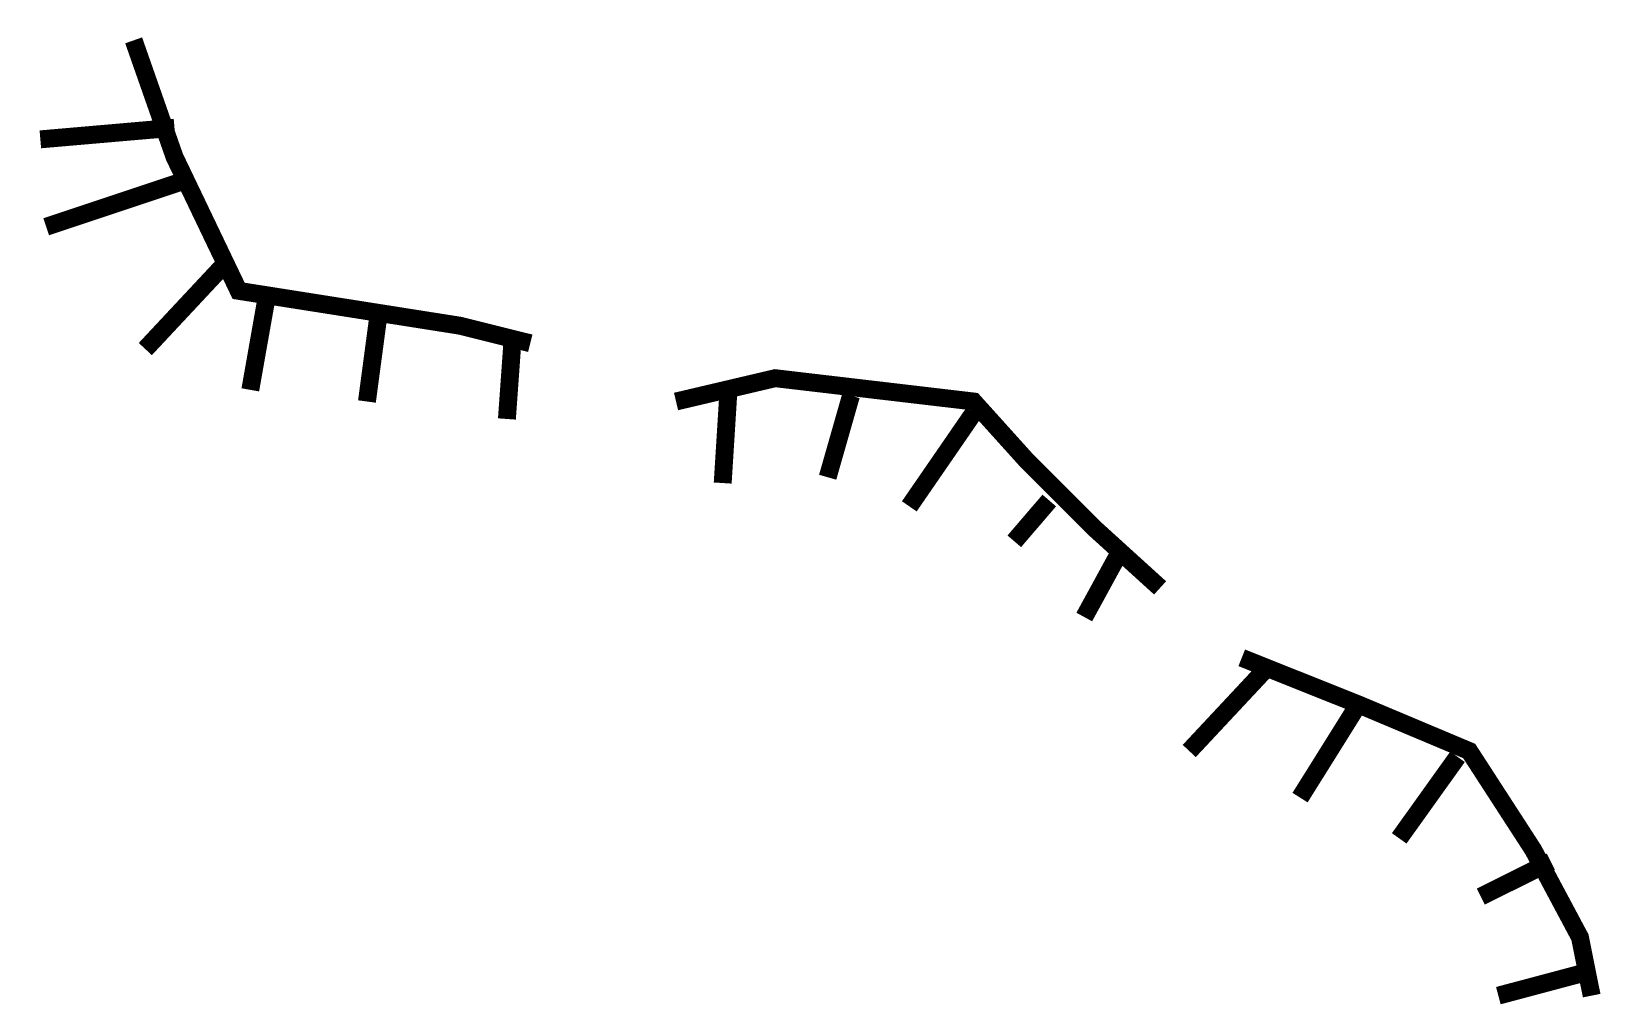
# Model space of a CAD drawing. Extents: x -0.07 to 8.69, y 0.03 to 5.47.
import ezdxf

# ---------------------------------------------------------------- set-up
doc = ezdxf.new("R2010")
doc.units = 0
doc.header["$MEASUREMENT"] = 0
doc.layers.get('0').update_dxf_attribs({"linetype": 'CONTINUOUS'})

msp = doc.modelspace()

# ---------------------------------------------------------------- linework, layer by layer
at = {"const_width": 0.1}
for points in [[(0.4996, 5.4171), (0.7276, 4.7667), (1.0858, 4.0187), (2.3232, 3.8236), (2.714, 3.726)], [(-0.0214, 4.8643), (0.7276, 4.9293)], [(0.0111, 4.3764), (0.7927, 4.6366)], [(0.5647, 3.6935), (1.0206, 4.1813)], [(1.1509, 3.4658), (1.2486, 4.0187)], [(1.8022, 3.4008), (1.8673, 3.8886)], [(2.5837, 3.3032), (2.6163, 3.7585)], [(3.5281, 3.4008), (4.0817, 3.5309), (5.1889, 3.4008), (5.4819, 3.0756), (5.8727, 2.6853), (6.2309, 2.3601)], [(3.7886, 2.9455), (3.8212, 3.4658)], [(4.3747, 2.978), (4.505, 3.4333)], [(4.8306, 2.8154), (5.1889, 3.3357)], [(5.4168, 2.6203), (5.6122, 2.8479)], [(5.8076, 2.1975), (6.003, 2.5552)], [(6.6868, 1.9698), (7.3381, 1.7097), (7.9568, 1.4495), (8.315, 0.8966), (8.5755, 0.4088), (8.6407, 0.0836)], [(6.3937, 1.4495), (6.8496, 1.9373)], [(7.0125, 1.1893), (7.3381, 1.7097)], [(7.566, 0.9617), (7.8917, 1.417)], [(8.0219, 0.6364), (8.4127, 0.8316)], [(8.1196, 0.0836), (8.6081, 0.2137)]]:
    msp.add_lwpolyline(points, dxfattribs=at)

doc.saveas('drawing.dxf')
